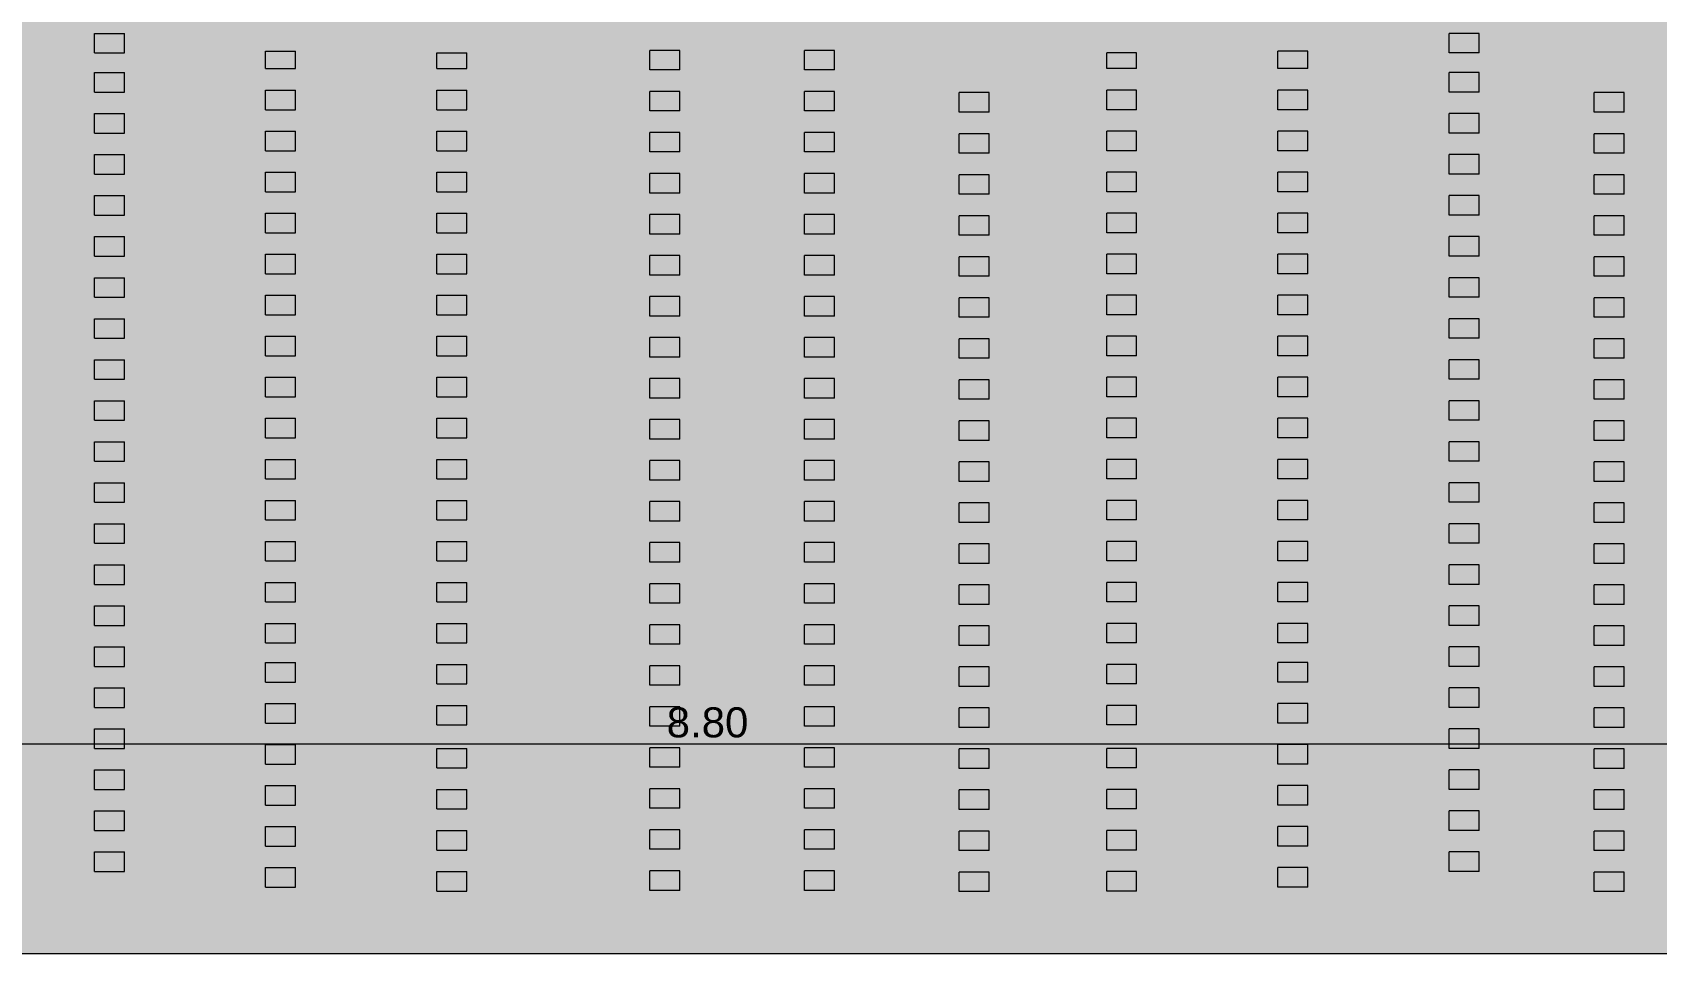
# Model space of a CAD drawing. Header units: millimetres. Extents: x 475616349 to 476941521, y 4620115302 to 4621446928.
# Drawn here: x 476663618 to 476669021, y 4620472841 to 4620475906 of the extents above; entities that cross this region are included whole.
import ezdxf

# ---------------------------------------------------------------- set-up
doc = ezdxf.new("R2010")
doc.units = ezdxf.units.MM
doc.header["$MEASUREMENT"] = 0
doc.layers.add('New_2D Drafting - General_Pen_No__30_Pen_No__9_Pen_No__9_Pen_No__254', color=7, linetype='Continuous', lineweight=0, true_color=0xcccccc)
for name, color, linetype, lineweight in [('New_2D Drafting - General_Pen_No__30_Pen_No__9_Pen_No__9_Pen_No__7', 7, 'Continuous', 0), ('New_Structural - Bearing_Pen_No__250', 7, 'Continuous', 0), ('New_zoma_Pen_No__4', 7, 'Continuous', 0), ('New_zoma_Pen_No__7', 7, 'Continuous', 0)]:
    doc.layers.add(name, color=color, linetype=linetype, lineweight=lineweight)
doc.layers.add('New_zoma', color=7, linetype='Continuous')
doc.styles.add('GENERATED_STYLE_1', font='arial.ttf')
doc.dimstyles.new('GENERATED_STYLE__18', dxfattribs={"dimtxt": 100, "dimasz": 64.421331, "dimexe": 0.18, "dimexo": 3, "dimgap": 0.09, "dimtad": 1, "dimtih": 1, "dimtoh": 1, "dimlfac": 0.001, "dimzin": 0, "dimdsep": 46, "dimtxsty": 'GENERATED_STYLE_1', "dimblk": 'ARROWHEAD_2', "dimblk1": 'ARROWHEAD_2', "dimblk2": 'ARROWHEAD_2', "dimcen": 0.09, "dimclrd": 7, "dimclre": 7, "dimclrt": 7, "dimadec": 0, "dimazin": 0, "dimtfac": 1, "dimtdec": 4, "dimtmove": 0, "dimatfit": 3, "dimfxl": 1, "dimtolj": 1, "dimtzin": 0, "dimarcsym": 0})

# ---------------------------------------------------------------- blocks, each defined once
blk = doc.blocks.new('*D1086', base_point=(476577134.1, 4620325125.7))
at = {"layer": 'New_zoma_Pen_No__4', "color": 7, "linetype": 'Continuous', "lineweight": 0, "transparency": 16777216}
for p, q in [((476661463.3, 4620473475.3), (476661463.3, 4620473602.4)), ((476670258.5, 4620473475.3), (476670258.5, 4620473602.4)), ((476661487.7, 4620473581.2), (476661438.8, 4620473496.5)), ((476670283, 4620473581.2), (476670234.1, 4620473496.5)), ((476661421.8, 4620473538.9), (476661463.3, 4620473538.9)), ((476661463.3, 4620473538.9), (476670258.5, 4620473538.9))]:
    blk.add_line(p, q, dxfattribs=at)
at = {"layer": 'New_zoma_Pen_No__7', "color": 7, "lineweight": 0, "transparency": 16777216, "insert": (476665727.9, 4620473558.9), "char_height": 100, "attachment_point": 7, "style": 'GENERATED_STYLE_1'}
blk.add_mtext('\\A1;{\\pql;\\fArial|b0|i0|c0|p34;8.80}', dxfattribs=at)
blk = doc.blocks.new('ARROWHEAD_2')
at = {"color": 0, "linetype": 'Continuous', "lineweight": 0}
for p, q in [((0, 0), (-1, 0)), ((-0.378, -0.655), (0.378, 0.655))]:
    blk.add_line(p, q, dxfattribs=at)

msp = doc.modelspace()

# ---------------------------------------------------------------- hatches: boundary and pattern name
at = {"layer": 'New_2D Drafting - General_Pen_No__30_Pen_No__9_Pen_No__9_Pen_No__254', "linetype": 'Continuous', "lineweight": 0, "true_color": 0xcccccc}
h = msp.add_hatch(dxfattribs=at)
h.set_pattern_fill('BRICK___RUNNING_BOND', color=254, style=0, pattern_type=2)
h.set_pattern_definition([(180, (476668558.68, 4620481050.07), (0, 66.64), []), (90, (476668558.68, 4620481050.07), (244.8, 0), [66.64, -66.64]), (90, (476668436.28, 4620481116.7), (244.8, 0), [66.64, -66.64])])
h.paths.add_polyline_path([(476661388.326, 4620485580.856), (476661388.319, 4620475470.855), (476661458.723, 4620475470.855), (476661458.723, 4620472841.511), (476661463.277, 4620472840.855), (476679158.384, 4620472840.855), (476679228.383, 4620472840.855), (476679228.383, 4620476040.844), (476679228.383, 4620486040.451), (476661388.326, 4620486040.447)])
h.paths.add_polyline_path([(476670258.087, 4620478540.855), (476671858.52, 4620478540.855), (476671858.52, 4620476940.855), (476670258.087, 4620476940.855)], flags=0)
h.paths.add_polyline_path([(476670258.52, 4620483340.854), (476671858.52, 4620483340.854), (476671858.52, 4620484940.854), (476670258.52, 4620484940.854)], flags=0)
h.paths.add_polyline_path([(476671858.953, 4620480140.855), (476670258.52, 4620480140.855), (476670258.52, 4620481740.855), (476671858.953, 4620481740.855)], flags=0)
h.paths.add_polyline_path([(476671858.52, 4620473740.854), (476671858.52, 4620475340.855), (476670258.52, 4620475340.855), (476670258.52, 4620473740.854)], flags=0)

# ---------------------------------------------------------------- linework, layer by layer
at = {"layer": 'New_2D Drafting - General_Pen_No__30_Pen_No__9_Pen_No__9_Pen_No__7', "color": 7, "linetype": 'Continuous', "lineweight": 0, "flags": 128}
msp.add_lwpolyline([(476661388.326, 4620485580.856), (476661388.319, 4620475470.855), (476661458.723, 4620475470.855), (476661458.723, 4620472841.511), (476661463.277, 4620472840.855), (476679158.384, 4620472840.855), (476679228.383, 4620472840.855), (476679228.383, 4620476040.844), (476679228.383, 4620486040.451), (476661388.326, 4620486040.447)], close=True, dxfattribs=at)
at = {"layer": 'New_Structural - Bearing_Pen_No__250', "color": 7, "linetype": 'Continuous', "lineweight": 0}
for p, q in [((476663824.141, 4620475902.965), (476663923.813, 4620475902.965)), ((476663824.141, 4620475837.965), (476663824.141, 4620475902.965)), ((476663923.813, 4620475837.965), (476663923.813, 4620475902.965)), ((476668331.007, 4620475837.965), (476668331.007, 4620475902.965)), ((476668430.679, 4620475902.965), (476668331.007, 4620475902.965)), ((476668430.679, 4620475837.965), (476668430.679, 4620475902.965)), ((476663824.141, 4620475837.965), (476663923.813, 4620475837.965)), ((476664393.813, 4620475844.482), (476664493.486, 4620475844.482)), ((476664393.813, 4620475785.752), (476664393.813, 4620475844.482)), ((476664493.486, 4620475785.752), (476664493.486, 4620475844.482)), ((476664963.486, 4620475837.965), (476665063.158, 4620475837.965)), ((476664963.486, 4620475785.752), (476664963.486, 4620475837.965)), ((476665063.158, 4620475785.752), (476665063.158, 4620475837.965)), ((476665671.543, 4620475781.51), (476665671.543, 4620475846.51)), ((476665771.216, 4620475846.51), (476665671.543, 4620475846.51)), ((476665771.216, 4620475781.51), (476665771.216, 4620475846.51)), ((476666186.277, 4620475781.51), (476666186.277, 4620475846.51)), ((476666285.949, 4620475846.51), (476666186.277, 4620475846.51)), ((476666285.949, 4620475781.51), (476666285.949, 4620475846.51)), ((476667291.335, 4620475837.965), (476667191.662, 4620475837.965)), ((476667191.662, 4620475785.752), (476667191.662, 4620475837.965)), ((476667291.335, 4620475785.752), (476667291.335, 4620475837.965)), ((476667861.007, 4620475844.482), (476667761.335, 4620475844.482)), ((476667761.335, 4620475785.752), (476667761.335, 4620475844.482)), ((476667861.007, 4620475785.752), (476667861.007, 4620475844.482)), ((476668430.679, 4620475837.965), (476668331.007, 4620475837.965)), ((476663824.141, 4620475707.717), (476663824.141, 4620475772.717)), ((476663824.141, 4620475772.717), (476663923.813, 4620475772.717)), ((476663923.813, 4620475707.717), (476663923.813, 4620475772.717)), ((476664393.813, 4620475785.752), (476664493.486, 4620475785.752)), ((476664963.486, 4620475785.752), (476665063.158, 4620475785.752)), ((476665771.216, 4620475781.51), (476665671.543, 4620475781.51)), ((476666285.949, 4620475781.51), (476666186.277, 4620475781.51)), ((476667291.335, 4620475785.752), (476667191.662, 4620475785.752)), ((476667861.007, 4620475785.752), (476667761.335, 4620475785.752)), ((476668331.007, 4620475707.717), (476668331.007, 4620475772.717)), ((476668430.679, 4620475772.717), (476668331.007, 4620475772.717)), ((476668430.679, 4620475707.717), (476668430.679, 4620475772.717)), ((476663824.141, 4620475707.717), (476663923.813, 4620475707.717)), ((476664393.813, 4620475714.235), (476664493.486, 4620475714.235)), ((476664393.813, 4620475649.235), (476664393.813, 4620475714.235)), ((476664493.486, 4620475649.235), (476664493.486, 4620475714.235)), ((476664963.486, 4620475714.235), (476665063.158, 4620475714.235)), ((476664963.486, 4620475649.235), (476664963.486, 4620475714.235)), ((476665063.158, 4620475649.235), (476665063.158, 4620475714.235)), ((476665671.543, 4620475644.993), (476665671.543, 4620475709.993)), ((476665771.216, 4620475709.993), (476665671.543, 4620475709.993)), ((476665771.216, 4620475644.993), (476665771.216, 4620475709.993)), ((476666186.277, 4620475644.993), (476666186.277, 4620475709.993)), ((476666285.949, 4620475709.993), (476666186.277, 4620475709.993)), ((476666285.949, 4620475644.993), (476666285.949, 4620475709.993)), ((476666700.949, 4620475640.915), (476666700.949, 4620475705.915)), ((476666800.621, 4620475705.915), (476666700.949, 4620475705.915)), ((476666800.621, 4620475640.915), (476666800.621, 4620475705.915)), ((476667191.662, 4620475649.235), (476667191.662, 4620475714.235)), ((476667291.335, 4620475714.235), (476667191.662, 4620475714.235)), ((476667291.335, 4620475649.235), (476667291.335, 4620475714.235)), ((476667761.335, 4620475649.235), (476667761.335, 4620475714.235)), ((476667861.007, 4620475714.235), (476667761.335, 4620475714.235)), ((476667861.007, 4620475649.235), (476667861.007, 4620475714.235)), ((476668430.679, 4620475707.717), (476668331.007, 4620475707.717)), ((476668813.508, 4620475640.915), (476668813.508, 4620475705.915)), ((476668913.181, 4620475705.915), (476668813.508, 4620475705.915)), ((476668913.181, 4620475640.915), (476668913.181, 4620475705.915)), ((476664393.813, 4620475649.235), (476664493.486, 4620475649.235)), ((476664963.486, 4620475649.235), (476665063.158, 4620475649.235)), ((476667291.335, 4620475649.235), (476667191.662, 4620475649.235)), ((476667861.007, 4620475649.235), (476667761.335, 4620475649.235)), ((476663824.141, 4620475636.2), (476663923.813, 4620475636.2)), ((476663824.141, 4620475571.2), (476663824.141, 4620475636.2)), ((476663923.813, 4620475571.2), (476663923.813, 4620475636.2)), ((476665771.216, 4620475644.993), (476665671.543, 4620475644.993)), ((476666285.949, 4620475644.993), (476666186.277, 4620475644.993)), ((476666800.621, 4620475640.915), (476666700.949, 4620475640.915)), ((476668331.007, 4620475571.2), (476668331.007, 4620475636.2)), ((476668430.679, 4620475636.2), (476668331.007, 4620475636.2)), ((476668430.679, 4620475571.2), (476668430.679, 4620475636.2)), ((476668913.181, 4620475640.915), (476668813.508, 4620475640.915)), ((476663824.141, 4620475571.2), (476663923.813, 4620475571.2)), ((476664393.813, 4620475577.717), (476664493.486, 4620475577.717)), ((476664393.813, 4620475512.717), (476664393.813, 4620475577.717)), ((476664493.486, 4620475512.717), (476664493.486, 4620475577.717)), ((476664963.486, 4620475577.717), (476665063.158, 4620475577.717)), ((476664963.486, 4620475512.717), (476664963.486, 4620475577.717)), ((476665063.158, 4620475512.717), (476665063.158, 4620475577.717)), ((476665671.543, 4620475508.476), (476665671.543, 4620475573.476)), ((476665771.216, 4620475573.476), (476665671.543, 4620475573.476)), ((476665771.216, 4620475508.476), (476665771.216, 4620475573.476)), ((476666186.277, 4620475508.476), (476666186.277, 4620475573.476)), ((476666285.949, 4620475573.476), (476666186.277, 4620475573.476)), ((476666285.949, 4620475508.476), (476666285.949, 4620475573.476)), ((476666700.949, 4620475504.398), (476666700.949, 4620475569.398)), ((476666800.621, 4620475569.398), (476666700.949, 4620475569.398)), ((476666800.621, 4620475504.398), (476666800.621, 4620475569.398)), ((476667191.662, 4620475512.717), (476667191.662, 4620475577.717)), ((476667291.335, 4620475577.717), (476667191.662, 4620475577.717)), ((476667291.335, 4620475512.717), (476667291.335, 4620475577.717)), ((476667761.335, 4620475512.717), (476667761.335, 4620475577.717)), ((476667861.007, 4620475577.717), (476667761.335, 4620475577.717)), ((476667861.007, 4620475512.717), (476667861.007, 4620475577.717)), ((476668430.679, 4620475571.2), (476668331.007, 4620475571.2)), ((476668813.508, 4620475504.398), (476668813.508, 4620475569.398)), ((476668913.181, 4620475569.398), (476668813.508, 4620475569.398)), ((476668913.181, 4620475504.398), (476668913.181, 4620475569.398)), ((476663824.141, 4620475499.683), (476663923.813, 4620475499.683)), ((476663824.141, 4620475434.683), (476663824.141, 4620475499.683)), ((476663923.813, 4620475434.683), (476663923.813, 4620475499.683)), ((476664393.813, 4620475512.717), (476664493.486, 4620475512.717)), ((476664963.486, 4620475512.717), (476665063.158, 4620475512.717)), ((476665771.216, 4620475508.476), (476665671.543, 4620475508.476)), ((476666285.949, 4620475508.476), (476666186.277, 4620475508.476)), ((476666800.621, 4620475504.398), (476666700.949, 4620475504.398)), ((476667291.335, 4620475512.717), (476667191.662, 4620475512.717)), ((476667861.007, 4620475512.717), (476667761.335, 4620475512.717)), ((476668331.007, 4620475434.683), (476668331.007, 4620475499.683)), ((476668430.679, 4620475499.683), (476668331.007, 4620475499.683)), ((476668430.679, 4620475434.683), (476668430.679, 4620475499.683)), ((476668913.181, 4620475504.398), (476668813.508, 4620475504.398)), ((476663824.141, 4620475434.683), (476663923.813, 4620475434.683)), ((476664393.813, 4620475441.2), (476664493.486, 4620475441.2)), ((476664393.813, 4620475376.2), (476664393.813, 4620475441.2)), ((476664493.486, 4620475376.2), (476664493.486, 4620475441.2)), ((476664963.486, 4620475441.2), (476665063.158, 4620475441.2)), ((476664963.486, 4620475376.2), (476664963.486, 4620475441.2)), ((476665063.158, 4620475376.2), (476665063.158, 4620475441.2)), ((476665671.543, 4620475371.958), (476665671.543, 4620475436.958)), ((476665771.216, 4620475436.958), (476665671.543, 4620475436.958)), ((476665771.216, 4620475371.958), (476665771.216, 4620475436.958)), ((476666186.277, 4620475371.958), (476666186.277, 4620475436.958)), ((476666285.949, 4620475436.958), (476666186.277, 4620475436.958)), ((476666285.949, 4620475371.958), (476666285.949, 4620475436.958)), ((476666700.949, 4620475367.881), (476666700.949, 4620475432.881)), ((476666800.621, 4620475432.881), (476666700.949, 4620475432.881)), ((476666800.621, 4620475367.881), (476666800.621, 4620475432.881)), ((476667191.662, 4620475376.2), (476667191.662, 4620475441.2)), ((476667291.335, 4620475441.2), (476667191.662, 4620475441.2)), ((476667291.335, 4620475376.2), (476667291.335, 4620475441.2)), ((476667761.335, 4620475376.2), (476667761.335, 4620475441.2)), ((476667861.007, 4620475441.2), (476667761.335, 4620475441.2)), ((476667861.007, 4620475376.2), (476667861.007, 4620475441.2)), ((476668430.679, 4620475434.683), (476668331.007, 4620475434.683)), ((476668813.508, 4620475367.881), (476668813.508, 4620475432.881)), ((476668913.181, 4620475432.881), (476668813.508, 4620475432.881)), ((476668913.181, 4620475367.881), (476668913.181, 4620475432.881)), ((476663824.141, 4620475363.166), (476663923.813, 4620475363.166)), ((476663824.141, 4620475298.166), (476663824.141, 4620475363.166)), ((476663923.813, 4620475298.166), (476663923.813, 4620475363.166)), ((476664393.813, 4620475376.2), (476664493.486, 4620475376.2)), ((476664963.486, 4620475376.2), (476665063.158, 4620475376.2)), ((476665771.216, 4620475371.958), (476665671.543, 4620475371.958)), ((476666285.949, 4620475371.958), (476666186.277, 4620475371.958)), ((476666800.621, 4620475367.881), (476666700.949, 4620475367.881)), ((476667291.335, 4620475376.2), (476667191.662, 4620475376.2)), ((476667861.007, 4620475376.2), (476667761.335, 4620475376.2)), ((476668331.007, 4620475298.166), (476668331.007, 4620475363.166)), ((476668430.679, 4620475363.166), (476668331.007, 4620475363.166)), ((476668430.679, 4620475298.166), (476668430.679, 4620475363.166)), ((476668913.181, 4620475367.881), (476668813.508, 4620475367.881)), ((476663824.141, 4620475298.166), (476663923.813, 4620475298.166)), ((476664393.813, 4620475304.683), (476664493.486, 4620475304.683)), ((476664393.813, 4620475239.683), (476664393.813, 4620475304.683)), ((476664493.486, 4620475239.683), (476664493.486, 4620475304.683)), ((476664963.486, 4620475304.683), (476665063.158, 4620475304.683)), ((476664963.486, 4620475239.683), (476664963.486, 4620475304.683)), ((476665063.158, 4620475239.683), (476665063.158, 4620475304.683)), ((476665671.543, 4620475235.441), (476665671.543, 4620475300.441)), ((476665771.216, 4620475300.441), (476665671.543, 4620475300.441)), ((476665771.216, 4620475235.441), (476665771.216, 4620475300.441)), ((476666186.277, 4620475235.441), (476666186.277, 4620475300.441)), ((476666285.949, 4620475300.441), (476666186.277, 4620475300.441)), ((476666285.949, 4620475235.441), (476666285.949, 4620475300.441)), ((476666700.949, 4620475231.364), (476666700.949, 4620475296.364)), ((476666800.621, 4620475296.364), (476666700.949, 4620475296.364)), ((476666800.621, 4620475231.364), (476666800.621, 4620475296.364)), ((476667191.662, 4620475239.683), (476667191.662, 4620475304.683)), ((476667291.335, 4620475304.683), (476667191.662, 4620475304.683)), ((476667291.335, 4620475239.683), (476667291.335, 4620475304.683)), ((476667761.335, 4620475239.683), (476667761.335, 4620475304.683)), ((476667861.007, 4620475304.683), (476667761.335, 4620475304.683)), ((476667861.007, 4620475239.683), (476667861.007, 4620475304.683)), ((476668430.679, 4620475298.166), (476668331.007, 4620475298.166)), ((476668813.508, 4620475231.364), (476668813.508, 4620475296.364)), ((476668913.181, 4620475296.364), (476668813.508, 4620475296.364)), ((476668913.181, 4620475231.364), (476668913.181, 4620475296.364)), ((476663824.141, 4620475226.648), (476663923.813, 4620475226.648)), ((476663824.141, 4620475161.648), (476663824.141, 4620475226.648)), ((476663923.813, 4620475161.648), (476663923.813, 4620475226.648)), ((476664393.813, 4620475239.683), (476664493.486, 4620475239.683)), ((476664963.486, 4620475239.683), (476665063.158, 4620475239.683)), ((476665771.216, 4620475235.441), (476665671.543, 4620475235.441)), ((476666285.949, 4620475235.441), (476666186.277, 4620475235.441)), ((476666800.621, 4620475231.364), (476666700.949, 4620475231.364)), ((476667291.335, 4620475239.683), (476667191.662, 4620475239.683)), ((476667861.007, 4620475239.683), (476667761.335, 4620475239.683)), ((476668331.007, 4620475161.648), (476668331.007, 4620475226.648)), ((476668430.679, 4620475226.648), (476668331.007, 4620475226.648)), ((476668430.679, 4620475161.648), (476668430.679, 4620475226.648)), ((476668913.181, 4620475231.364), (476668813.508, 4620475231.364)), ((476664393.813, 4620475168.166), (476664493.486, 4620475168.166)), ((476664393.813, 4620475103.166), (476664393.813, 4620475168.166)), ((476664493.486, 4620475103.166), (476664493.486, 4620475168.166)), ((476664963.486, 4620475168.166), (476665063.158, 4620475168.166)), ((476664963.486, 4620475103.166), (476664963.486, 4620475168.166)), ((476665063.158, 4620475103.166), (476665063.158, 4620475168.166)), ((476665671.543, 4620475098.924), (476665671.543, 4620475163.924)), ((476665771.216, 4620475163.924), (476665671.543, 4620475163.924)), ((476665771.216, 4620475098.924), (476665771.216, 4620475163.924)), ((476666186.277, 4620475098.924), (476666186.277, 4620475163.924)), ((476666285.949, 4620475163.924), (476666186.277, 4620475163.924)), ((476666285.949, 4620475098.924), (476666285.949, 4620475163.924)), ((476667191.662, 4620475103.166), (476667191.662, 4620475168.166)), ((476667291.335, 4620475168.166), (476667191.662, 4620475168.166)), ((476667291.335, 4620475103.166), (476667291.335, 4620475168.166)), ((476667761.335, 4620475103.166), (476667761.335, 4620475168.166)), ((476667861.007, 4620475168.166), (476667761.335, 4620475168.166)), ((476667861.007, 4620475103.166), (476667861.007, 4620475168.166)), ((476663824.141, 4620475161.648), (476663923.813, 4620475161.648)), ((476666700.949, 4620475094.846), (476666700.949, 4620475159.846)), ((476666800.621, 4620475159.846), (476666700.949, 4620475159.846)), ((476666800.621, 4620475094.846), (476666800.621, 4620475159.846)), ((476668430.679, 4620475161.648), (476668331.007, 4620475161.648)), ((476668813.508, 4620475094.846), (476668813.508, 4620475159.846)), ((476668913.181, 4620475159.846), (476668813.508, 4620475159.846)), ((476668913.181, 4620475094.846), (476668913.181, 4620475159.846)), ((476663824.141, 4620475090.131), (476663923.813, 4620475090.131)), ((476663824.141, 4620475025.131), (476663824.141, 4620475090.131)), ((476663923.813, 4620475025.131), (476663923.813, 4620475090.131)), ((476664393.813, 4620475103.166), (476664493.486, 4620475103.166)), ((476664963.486, 4620475103.166), (476665063.158, 4620475103.166)), ((476665771.216, 4620475098.924), (476665671.543, 4620475098.924)), ((476666285.949, 4620475098.924), (476666186.277, 4620475098.924)), ((476666800.621, 4620475094.846), (476666700.949, 4620475094.846)), ((476667291.335, 4620475103.166), (476667191.662, 4620475103.166)), ((476667861.007, 4620475103.166), (476667761.335, 4620475103.166)), ((476668331.007, 4620475025.131), (476668331.007, 4620475090.131)), ((476668430.679, 4620475090.131), (476668331.007, 4620475090.131)), ((476668430.679, 4620475025.131), (476668430.679, 4620475090.131)), ((476668913.181, 4620475094.846), (476668813.508, 4620475094.846)), ((476663824.141, 4620475025.131), (476663923.813, 4620475025.131)), ((476664393.813, 4620475031.648), (476664493.486, 4620475031.648)), ((476664393.813, 4620474966.648), (476664393.813, 4620475031.648)), ((476664493.486, 4620474966.648), (476664493.486, 4620475031.648)), ((476664963.486, 4620475031.648), (476665063.158, 4620475031.648)), ((476664963.486, 4620474966.648), (476664963.486, 4620475031.648)), ((476665063.158, 4620474966.648), (476665063.158, 4620475031.648)), ((476665671.543, 4620474962.407), (476665671.543, 4620475027.407)), ((476665771.216, 4620475027.407), (476665671.543, 4620475027.407)), ((476665771.216, 4620474962.407), (476665771.216, 4620475027.407)), ((476666186.277, 4620474962.407), (476666186.277, 4620475027.407)), ((476666285.949, 4620475027.407), (476666186.277, 4620475027.407)), ((476666285.949, 4620474962.407), (476666285.949, 4620475027.407)), ((476666700.949, 4620474958.329), (476666700.949, 4620475023.329)), ((476666800.621, 4620475023.329), (476666700.949, 4620475023.329)), ((476666800.621, 4620474958.329), (476666800.621, 4620475023.329)), ((476667191.662, 4620474966.648), (476667191.662, 4620475031.648)), ((476667291.335, 4620475031.648), (476667191.662, 4620475031.648)), ((476667291.335, 4620474966.648), (476667291.335, 4620475031.648)), ((476667761.335, 4620474966.648), (476667761.335, 4620475031.648)), ((476667861.007, 4620475031.648), (476667761.335, 4620475031.648)), ((476667861.007, 4620474966.648), (476667861.007, 4620475031.648)), ((476668430.679, 4620475025.131), (476668331.007, 4620475025.131)), ((476668813.508, 4620474958.329), (476668813.508, 4620475023.329)), ((476668913.181, 4620475023.329), (476668813.508, 4620475023.329)), ((476668913.181, 4620474958.329), (476668913.181, 4620475023.329)), ((476663824.141, 4620474953.614), (476663923.813, 4620474953.614)), ((476663824.141, 4620474888.614), (476663824.141, 4620474953.614)), ((476663923.813, 4620474888.614), (476663923.813, 4620474953.614)), ((476664393.813, 4620474966.648), (476664493.486, 4620474966.648)), ((476664963.486, 4620474966.648), (476665063.158, 4620474966.648)), ((476665771.216, 4620474962.407), (476665671.543, 4620474962.407)), ((476666285.949, 4620474962.407), (476666186.277, 4620474962.407)), ((476666800.621, 4620474958.329), (476666700.949, 4620474958.329)), ((476667291.335, 4620474966.648), (476667191.662, 4620474966.648)), ((476667861.007, 4620474966.648), (476667761.335, 4620474966.648)), ((476668331.007, 4620474888.614), (476668331.007, 4620474953.614)), ((476668430.679, 4620474953.614), (476668331.007, 4620474953.614)), ((476668430.679, 4620474888.614), (476668430.679, 4620474953.614)), ((476668913.181, 4620474958.329), (476668813.508, 4620474958.329)), ((476664393.813, 4620474895.131), (476664493.486, 4620474895.131)), ((476664393.813, 4620474830.131), (476664393.813, 4620474895.131)), ((476664493.486, 4620474830.131), (476664493.486, 4620474895.131)), ((476664963.486, 4620474895.131), (476665063.158, 4620474895.131)), ((476664963.486, 4620474830.131), (476664963.486, 4620474895.131)), ((476665063.158, 4620474830.131), (476665063.158, 4620474895.131)), ((476667191.662, 4620474830.131), (476667191.662, 4620474895.131)), ((476667291.335, 4620474895.131), (476667191.662, 4620474895.131)), ((476667291.335, 4620474830.131), (476667291.335, 4620474895.131)), ((476667761.335, 4620474830.131), (476667761.335, 4620474895.131)), ((476667861.007, 4620474895.131), (476667761.335, 4620474895.131)), ((476667861.007, 4620474830.131), (476667861.007, 4620474895.131)), ((476663824.141, 4620474888.614), (476663923.813, 4620474888.614)), ((476665671.543, 4620474825.889), (476665671.543, 4620474890.889)), ((476665771.216, 4620474890.889), (476665671.543, 4620474890.889)), ((476665771.216, 4620474825.889), (476665771.216, 4620474890.889)), ((476666186.277, 4620474825.889), (476666186.277, 4620474890.889)), ((476666285.949, 4620474890.889), (476666186.277, 4620474890.889)), ((476666285.949, 4620474825.889), (476666285.949, 4620474890.889)), ((476666700.949, 4620474821.812), (476666700.949, 4620474886.812)), ((476666800.621, 4620474886.812), (476666700.949, 4620474886.812)), ((476666800.621, 4620474821.812), (476666800.621, 4620474886.812)), ((476668430.679, 4620474888.614), (476668331.007, 4620474888.614)), ((476668813.508, 4620474821.812), (476668813.508, 4620474886.812)), ((476668913.181, 4620474886.812), (476668813.508, 4620474886.812)), ((476668913.181, 4620474821.812), (476668913.181, 4620474886.812)), ((476663824.141, 4620474817.096), (476663923.813, 4620474817.096)), ((476663824.141, 4620474752.096), (476663824.141, 4620474817.096)), ((476663923.813, 4620474752.096), (476663923.813, 4620474817.096)), ((476664393.813, 4620474830.131), (476664493.486, 4620474830.131)), ((476664963.486, 4620474830.131), (476665063.158, 4620474830.131)), ((476665771.216, 4620474825.889), (476665671.543, 4620474825.889)), ((476666285.949, 4620474825.889), (476666186.277, 4620474825.889)), ((476666800.621, 4620474821.812), (476666700.949, 4620474821.812)), ((476667291.335, 4620474830.131), (476667191.662, 4620474830.131)), ((476667861.007, 4620474830.131), (476667761.335, 4620474830.131)), ((476668331.007, 4620474752.096), (476668331.007, 4620474817.096)), ((476668430.679, 4620474817.096), (476668331.007, 4620474817.096)), ((476668430.679, 4620474752.096), (476668430.679, 4620474817.096)), ((476668913.181, 4620474821.812), (476668813.508, 4620474821.812)), ((476663824.141, 4620474752.096), (476663923.813, 4620474752.096)), ((476664393.813, 4620474758.614), (476664493.486, 4620474758.614)), ((476664393.813, 4620474693.614), (476664393.813, 4620474758.614)), ((476664493.486, 4620474693.614), (476664493.486, 4620474758.614)), ((476664963.486, 4620474758.614), (476665063.158, 4620474758.614)), ((476664963.486, 4620474693.614), (476664963.486, 4620474758.614)), ((476665063.158, 4620474693.614), (476665063.158, 4620474758.614)), ((476665671.543, 4620474689.372), (476665671.543, 4620474754.372)), ((476665771.216, 4620474754.372), (476665671.543, 4620474754.372)), ((476665771.216, 4620474689.372), (476665771.216, 4620474754.372)), ((476666186.277, 4620474689.372), (476666186.277, 4620474754.372)), ((476666285.949, 4620474754.372), (476666186.277, 4620474754.372)), ((476666285.949, 4620474689.372), (476666285.949, 4620474754.372)), ((476666700.949, 4620474685.295), (476666700.949, 4620474750.294)), ((476666800.621, 4620474750.294), (476666700.949, 4620474750.294)), ((476666800.621, 4620474685.295), (476666800.621, 4620474750.294)), ((476667191.662, 4620474693.614), (476667191.662, 4620474758.614)), ((476667291.335, 4620474758.614), (476667191.662, 4620474758.614)), ((476667291.335, 4620474693.614), (476667291.335, 4620474758.614)), ((476667761.335, 4620474693.614), (476667761.335, 4620474758.614)), ((476667861.007, 4620474758.614), (476667761.335, 4620474758.614)), ((476667861.007, 4620474693.614), (476667861.007, 4620474758.614)), ((476668430.679, 4620474752.096), (476668331.007, 4620474752.096)), ((476668813.508, 4620474685.295), (476668813.508, 4620474750.294)), ((476668913.181, 4620474750.294), (476668813.508, 4620474750.294)), ((476668913.181, 4620474685.295), (476668913.181, 4620474750.294)), ((476663824.141, 4620474680.579), (476663923.813, 4620474680.579)), ((476663824.141, 4620474615.579), (476663824.141, 4620474680.579)), ((476663923.813, 4620474615.579), (476663923.813, 4620474680.579)), ((476664393.813, 4620474693.614), (476664493.486, 4620474693.614)), ((476664963.486, 4620474693.614), (476665063.158, 4620474693.614)), ((476665771.216, 4620474689.372), (476665671.543, 4620474689.372)), ((476666285.949, 4620474689.372), (476666186.277, 4620474689.372)), ((476666800.621, 4620474685.295), (476666700.949, 4620474685.295)), ((476667291.335, 4620474693.614), (476667191.662, 4620474693.614)), ((476667861.007, 4620474693.614), (476667761.335, 4620474693.614)), ((476668331.007, 4620474615.579), (476668331.007, 4620474680.579)), ((476668430.679, 4620474680.579), (476668331.007, 4620474680.579)), ((476668430.679, 4620474615.579), (476668430.679, 4620474680.579)), ((476668913.181, 4620474685.295), (476668813.508, 4620474685.295)), ((476664393.813, 4620474622.096), (476664493.486, 4620474622.096)), ((476664393.813, 4620474557.096), (476664393.813, 4620474622.096)), ((476664493.486, 4620474557.096), (476664493.486, 4620474622.096)), ((476664963.486, 4620474622.096), (476665063.158, 4620474622.096)), ((476664963.486, 4620474557.096), (476664963.486, 4620474622.096)), ((476665063.158, 4620474557.096), (476665063.158, 4620474622.096)), ((476667191.662, 4620474557.096), (476667191.662, 4620474622.096)), ((476667291.335, 4620474622.096), (476667191.662, 4620474622.096)), ((476667291.335, 4620474557.096), (476667291.335, 4620474622.096)), ((476667761.335, 4620474557.096), (476667761.335, 4620474622.096)), ((476667861.007, 4620474622.096), (476667761.335, 4620474622.096)), ((476667861.007, 4620474557.096), (476667861.007, 4620474622.096)), ((476663824.141, 4620474615.579), (476663923.813, 4620474615.579)), ((476665671.543, 4620474552.855), (476665671.543, 4620474617.855)), ((476665771.216, 4620474617.855), (476665671.543, 4620474617.855)), ((476665771.216, 4620474552.855), (476665771.216, 4620474617.855)), ((476666186.277, 4620474552.855), (476666186.277, 4620474617.855)), ((476666285.949, 4620474617.855), (476666186.277, 4620474617.855)), ((476666285.949, 4620474552.855), (476666285.949, 4620474617.855)), ((476666700.949, 4620474548.777), (476666700.949, 4620474613.777)), ((476666800.621, 4620474613.777), (476666700.949, 4620474613.777)), ((476666800.621, 4620474548.777), (476666800.621, 4620474613.777)), ((476668430.679, 4620474615.579), (476668331.007, 4620474615.579)), ((476668813.508, 4620474548.777), (476668813.508, 4620474613.777)), ((476668913.181, 4620474613.777), (476668813.508, 4620474613.777)), ((476668913.181, 4620474548.777), (476668913.181, 4620474613.777)), ((476663824.141, 4620474544.062), (476663923.813, 4620474544.062)), ((476663824.141, 4620474479.062), (476663824.141, 4620474544.062)), ((476663923.813, 4620474479.062), (476663923.813, 4620474544.062)), ((476664393.813, 4620474557.096), (476664493.486, 4620474557.096)), ((476664963.486, 4620474557.096), (476665063.158, 4620474557.096)), ((476665771.216, 4620474552.855), (476665671.543, 4620474552.855)), ((476666285.949, 4620474552.855), (476666186.277, 4620474552.855)), ((476666800.621, 4620474548.777), (476666700.949, 4620474548.777)), ((476667291.335, 4620474557.096), (476667191.662, 4620474557.096)), ((476667861.007, 4620474557.096), (476667761.335, 4620474557.096)), ((476668331.007, 4620474479.062), (476668331.007, 4620474544.062)), ((476668430.679, 4620474544.062), (476668331.007, 4620474544.062)), ((476668430.679, 4620474479.062), (476668430.679, 4620474544.062)), ((476668913.181, 4620474548.777), (476668813.508, 4620474548.777)), ((476663824.141, 4620474479.062), (476663923.813, 4620474479.062)), ((476664393.813, 4620474485.579), (476664493.486, 4620474485.579)), ((476664393.813, 4620474420.579), (476664393.813, 4620474485.579)), ((476664493.486, 4620474420.579), (476664493.486, 4620474485.579)), ((476664963.486, 4620474485.579), (476665063.158, 4620474485.579)), ((476664963.486, 4620474420.579), (476664963.486, 4620474485.579)), ((476665063.158, 4620474420.579), (476665063.158, 4620474485.579)), ((476665671.543, 4620474416.337), (476665671.543, 4620474481.337)), ((476665771.216, 4620474481.337), (476665671.543, 4620474481.337)), ((476665771.216, 4620474416.337), (476665771.216, 4620474481.337)), ((476666186.277, 4620474416.337), (476666186.277, 4620474481.337)), ((476666285.949, 4620474481.337), (476666186.277, 4620474481.337)), ((476666285.949, 4620474416.337), (476666285.949, 4620474481.337)), ((476666700.949, 4620474412.26), (476666700.949, 4620474477.26)), ((476666800.621, 4620474477.26), (476666700.949, 4620474477.26)), ((476666800.621, 4620474412.26), (476666800.621, 4620474477.26)), ((476667191.662, 4620474420.579), (476667191.662, 4620474485.579)), ((476667291.335, 4620474485.579), (476667191.662, 4620474485.579)), ((476667291.335, 4620474420.579), (476667291.335, 4620474485.579)), ((476667761.335, 4620474420.579), (476667761.335, 4620474485.579)), ((476667861.007, 4620474485.579), (476667761.335, 4620474485.579)), ((476667861.007, 4620474420.579), (476667861.007, 4620474485.579)), ((476668430.679, 4620474479.062), (476668331.007, 4620474479.062)), ((476668813.508, 4620474412.26), (476668813.508, 4620474477.26)), ((476668913.181, 4620474477.26), (476668813.508, 4620474477.26)), ((476668913.181, 4620474412.26), (476668913.181, 4620474477.26)), ((476663824.141, 4620474407.545), (476663923.813, 4620474407.545)), ((476663824.141, 4620474342.545), (476663824.141, 4620474407.545)), ((476663923.813, 4620474342.545), (476663923.813, 4620474407.545)), ((476664393.813, 4620474420.579), (476664493.486, 4620474420.579)), ((476664963.486, 4620474420.579), (476665063.158, 4620474420.579)), ((476665771.216, 4620474416.337), (476665671.543, 4620474416.337)), ((476666285.949, 4620474416.337), (476666186.277, 4620474416.337)), ((476666800.621, 4620474412.26), (476666700.949, 4620474412.26)), ((476667291.335, 4620474420.579), (476667191.662, 4620474420.579)), ((476667861.007, 4620474420.579), (476667761.335, 4620474420.579)), ((476668331.007, 4620474342.545), (476668331.007, 4620474407.545)), ((476668430.679, 4620474407.545), (476668331.007, 4620474407.545)), ((476668430.679, 4620474342.545), (476668430.679, 4620474407.545)), ((476668913.181, 4620474412.26), (476668813.508, 4620474412.26)), ((476663824.141, 4620474342.545), (476663923.813, 4620474342.545)), ((476664393.813, 4620474349.062), (476664493.486, 4620474349.062)), ((476664393.813, 4620474284.062), (476664393.813, 4620474349.062)), ((476664493.486, 4620474284.062), (476664493.486, 4620474349.062)), ((476664963.486, 4620474349.062), (476665063.158, 4620474349.062)), ((476664963.486, 4620474284.062), (476664963.486, 4620474349.062)), ((476665063.158, 4620474284.062), (476665063.158, 4620474349.062)), ((476665671.543, 4620474279.82), (476665671.543, 4620474344.82)), ((476665771.216, 4620474344.82), (476665671.543, 4620474344.82)), ((476665771.216, 4620474279.82), (476665771.216, 4620474344.82)), ((476666186.277, 4620474279.82), (476666186.277, 4620474344.82)), ((476666285.949, 4620474344.82), (476666186.277, 4620474344.82)), ((476666285.949, 4620474279.82), (476666285.949, 4620474344.82)), ((476666700.949, 4620474275.743), (476666700.949, 4620474340.743)), ((476666800.621, 4620474340.743), (476666700.949, 4620474340.743)), ((476666800.621, 4620474275.743), (476666800.621, 4620474340.743)), ((476667191.662, 4620474284.062), (476667191.662, 4620474349.062)), ((476667291.335, 4620474349.062), (476667191.662, 4620474349.062)), ((476667291.335, 4620474284.062), (476667291.335, 4620474349.062)), ((476667761.335, 4620474284.062), (476667761.335, 4620474349.062)), ((476667861.007, 4620474349.062), (476667761.335, 4620474349.062)), ((476667861.007, 4620474284.062), (476667861.007, 4620474349.062)), ((476668430.679, 4620474342.545), (476668331.007, 4620474342.545)), ((476668813.508, 4620474275.743), (476668813.508, 4620474340.743)), ((476668913.181, 4620474340.743), (476668813.508, 4620474340.743)), ((476668913.181, 4620474275.743), (476668913.181, 4620474340.743)), ((476663824.141, 4620474271.027), (476663923.813, 4620474271.027)), ((476663824.141, 4620474206.027), (476663824.141, 4620474271.027)), ((476663923.813, 4620474206.027), (476663923.813, 4620474271.027)), ((476664393.813, 4620474284.062), (476664493.486, 4620474284.062)), ((476664963.486, 4620474284.062), (476665063.158, 4620474284.062)), ((476665771.216, 4620474279.82), (476665671.543, 4620474279.82)), ((476666285.949, 4620474279.82), (476666186.277, 4620474279.82)), ((476666800.621, 4620474275.743), (476666700.949, 4620474275.743)), ((476667291.335, 4620474284.062), (476667191.662, 4620474284.062)), ((476667861.007, 4620474284.062), (476667761.335, 4620474284.062)), ((476668331.007, 4620474206.027), (476668331.007, 4620474271.027)), ((476668430.679, 4620474271.027), (476668331.007, 4620474271.027)), ((476668430.679, 4620474206.027), (476668430.679, 4620474271.027)), ((476668913.181, 4620474275.743), (476668813.508, 4620474275.743)), ((476663824.141, 4620474206.027), (476663923.813, 4620474206.027)), ((476664393.813, 4620474212.545), (476664493.486, 4620474212.545)), ((476664393.813, 4620474147.545), (476664393.813, 4620474212.545)), ((476664493.486, 4620474147.545), (476664493.486, 4620474212.545)), ((476664963.486, 4620474212.545), (476665063.158, 4620474212.545)), ((476664963.486, 4620474147.545), (476664963.486, 4620474212.545)), ((476665063.158, 4620474147.545), (476665063.158, 4620474212.545)), ((476665671.543, 4620474143.303), (476665671.543, 4620474208.303)), ((476665771.216, 4620474208.303), (476665671.543, 4620474208.303)), ((476665771.216, 4620474143.303), (476665771.216, 4620474208.303)), ((476666186.277, 4620474143.303), (476666186.277, 4620474208.303)), ((476666285.949, 4620474208.303), (476666186.277, 4620474208.303)), ((476666285.949, 4620474143.303), (476666285.949, 4620474208.303)), ((476666700.949, 4620474139.225), (476666700.949, 4620474204.225)), ((476666800.621, 4620474204.225), (476666700.949, 4620474204.225)), ((476666800.621, 4620474139.225), (476666800.621, 4620474204.225)), ((476667191.662, 4620474147.545), (476667191.662, 4620474212.545)), ((476667291.335, 4620474212.545), (476667191.662, 4620474212.545)), ((476667291.335, 4620474147.545), (476667291.335, 4620474212.545)), ((476667761.335, 4620474147.545), (476667761.335, 4620474212.545)), ((476667861.007, 4620474212.545), (476667761.335, 4620474212.545)), ((476667861.007, 4620474147.545), (476667861.007, 4620474212.545)), ((476668430.679, 4620474206.027), (476668331.007, 4620474206.027)), ((476668813.508, 4620474139.225), (476668813.508, 4620474204.225)), ((476668913.181, 4620474204.225), (476668813.508, 4620474204.225)), ((476668913.181, 4620474139.225), (476668913.181, 4620474204.225)), ((476664393.813, 4620474147.545), (476664493.486, 4620474147.545)), ((476664963.486, 4620474147.545), (476665063.158, 4620474147.545)), ((476665771.216, 4620474143.303), (476665671.543, 4620474143.303)), ((476666285.949, 4620474143.303), (476666186.277, 4620474143.303)), ((476666800.621, 4620474139.225), (476666700.949, 4620474139.225)), ((476667291.335, 4620474147.545), (476667191.662, 4620474147.545)), ((476667861.007, 4620474147.545), (476667761.335, 4620474147.545)), ((476668913.181, 4620474139.225), (476668813.508, 4620474139.225)), ((476663824.141, 4620474134.51), (476663923.813, 4620474134.51)), ((476663824.141, 4620474069.51), (476663824.141, 4620474134.51)), ((476663923.813, 4620474069.51), (476663923.813, 4620474134.51)), ((476668331.007, 4620474069.51), (476668331.007, 4620474134.51)), ((476668430.679, 4620474134.51), (476668331.007, 4620474134.51)), ((476668430.679, 4620474069.51), (476668430.679, 4620474134.51)), ((476663824.141, 4620474069.51), (476663923.813, 4620474069.51)), ((476664393.813, 4620474076.027), (476664493.486, 4620474076.027)), ((476664393.813, 4620474011.027), (476664393.813, 4620474076.027)), ((476664493.486, 4620474011.027), (476664493.486, 4620474076.027)), ((476664963.486, 4620474076.027), (476665063.158, 4620474076.027)), ((476664963.486, 4620474011.027), (476664963.486, 4620474076.027)), ((476665063.158, 4620474011.027), (476665063.158, 4620474076.027)), ((476665671.543, 4620474006.786), (476665671.543, 4620474071.786)), ((476665771.216, 4620474071.786), (476665671.543, 4620474071.786)), ((476665771.216, 4620474006.786), (476665771.216, 4620474071.786)), ((476666186.277, 4620474006.786), (476666186.277, 4620474071.786)), ((476666285.949, 4620474071.786), (476666186.277, 4620474071.786)), ((476666285.949, 4620474006.786), (476666285.949, 4620474071.786)), ((476666700.949, 4620474002.708), (476666700.949, 4620474067.708)), ((476666800.621, 4620474067.708), (476666700.949, 4620474067.708)), ((476666800.621, 4620474002.708), (476666800.621, 4620474067.708)), ((476667191.662, 4620474011.027), (476667191.662, 4620474076.027)), ((476667291.335, 4620474076.027), (476667191.662, 4620474076.027)), ((476667291.335, 4620474011.027), (476667291.335, 4620474076.027)), ((476667761.335, 4620474011.027), (476667761.335, 4620474076.027)), ((476667861.007, 4620474076.027), (476667761.335, 4620474076.027)), ((476667861.007, 4620474011.027), (476667861.007, 4620474076.027)), ((476668430.679, 4620474069.51), (476668331.007, 4620474069.51)), ((476668813.508, 4620474002.708), (476668813.508, 4620474067.708)), ((476668913.181, 4620474067.708), (476668813.508, 4620474067.708)), ((476668913.181, 4620474002.708), (476668913.181, 4620474067.708)), ((476663824.141, 4620473997.993), (476663923.813, 4620473997.993)), ((476663824.141, 4620473932.993), (476663824.141, 4620473997.993)), ((476663923.813, 4620473932.993), (476663923.813, 4620473997.993)), ((476664393.813, 4620474011.027), (476664493.486, 4620474011.027)), ((476664963.486, 4620474011.027), (476665063.158, 4620474011.027)), ((476665771.216, 4620474006.786), (476665671.543, 4620474006.786)), ((476666285.949, 4620474006.786), (476666186.277, 4620474006.786)), ((476666800.621, 4620474002.708), (476666700.949, 4620474002.708)), ((476667291.335, 4620474011.027), (476667191.662, 4620474011.027)), ((476667861.007, 4620474011.027), (476667761.335, 4620474011.027)), ((476668331.007, 4620473932.993), (476668331.007, 4620473997.993)), ((476668430.679, 4620473997.993), (476668331.007, 4620473997.993)), ((476668430.679, 4620473932.993), (476668430.679, 4620473997.993)), ((476668913.181, 4620474002.708), (476668813.508, 4620474002.708)), ((476663824.141, 4620473932.993), (476663923.813, 4620473932.993)), ((476664393.813, 4620473939.51), (476664493.486, 4620473939.51)), ((476664393.813, 4620473874.51), (476664393.813, 4620473939.51)), ((476664493.486, 4620473874.51), (476664493.486, 4620473939.51)), ((476664963.486, 4620473939.51), (476665063.158, 4620473939.51)), ((476664963.486, 4620473874.51), (476664963.486, 4620473939.51)), ((476665063.158, 4620473874.51), (476665063.158, 4620473939.51)), ((476665671.543, 4620473870.268), (476665671.543, 4620473935.268)), ((476665771.216, 4620473935.268), (476665671.543, 4620473935.268)), ((476665771.216, 4620473870.268), (476665771.216, 4620473935.268)), ((476666186.277, 4620473870.268), (476666186.277, 4620473935.268)), ((476666285.949, 4620473935.268), (476666186.277, 4620473935.268)), ((476666285.949, 4620473870.268), (476666285.949, 4620473935.268)), ((476666700.949, 4620473866.191), (476666700.949, 4620473931.191)), ((476666800.621, 4620473931.191), (476666700.949, 4620473931.191)), ((476666800.621, 4620473866.191), (476666800.621, 4620473931.191)), ((476667191.662, 4620473874.51), (476667191.662, 4620473939.51)), ((476667291.335, 4620473939.51), (476667191.662, 4620473939.51)), ((476667291.335, 4620473874.51), (476667291.335, 4620473939.51)), ((476667761.335, 4620473874.51), (476667761.335, 4620473939.51)), ((476667861.007, 4620473939.51), (476667761.335, 4620473939.51)), ((476667861.007, 4620473874.51), (476667861.007, 4620473939.51)), ((476668430.679, 4620473932.993), (476668331.007, 4620473932.993)), ((476668813.508, 4620473866.191), (476668813.508, 4620473931.191)), ((476668913.181, 4620473931.191), (476668813.508, 4620473931.191)), ((476668913.181, 4620473866.191), (476668913.181, 4620473931.191)), ((476664393.813, 4620473874.51), (476664493.486, 4620473874.51)), ((476664963.486, 4620473874.51), (476665063.158, 4620473874.51)), ((476665771.216, 4620473870.268), (476665671.543, 4620473870.268)), ((476666285.949, 4620473870.268), (476666186.277, 4620473870.268)), ((476666800.621, 4620473866.191), (476666700.949, 4620473866.191)), ((476667291.335, 4620473874.51), (476667191.662, 4620473874.51)), ((476667861.007, 4620473874.51), (476667761.335, 4620473874.51)), ((476668913.181, 4620473866.191), (476668813.508, 4620473866.191)), ((476663824.141, 4620473861.476), (476663923.813, 4620473861.476)), ((476663824.141, 4620473796.476), (476663824.141, 4620473861.476)), ((476663923.813, 4620473796.476), (476663923.813, 4620473861.476)), ((476668331.007, 4620473796.476), (476668331.007, 4620473861.476)), ((476668430.679, 4620473861.476), (476668331.007, 4620473861.476)), ((476668430.679, 4620473796.476), (476668430.679, 4620473861.476)), ((476663824.141, 4620473796.476), (476663923.813, 4620473796.476)), ((476664393.813, 4620473809.51), (476664493.486, 4620473809.51)), ((476664393.813, 4620473744.51), (476664393.813, 4620473809.51)), ((476664493.486, 4620473744.51), (476664493.486, 4620473809.51)), ((476664963.486, 4620473802.993), (476665063.158, 4620473802.993)), ((476664963.486, 4620473737.993), (476664963.486, 4620473802.993)), ((476665063.158, 4620473737.993), (476665063.158, 4620473802.993)), ((476665671.543, 4620473733.751), (476665671.543, 4620473798.751)), ((476665771.216, 4620473798.751), (476665671.543, 4620473798.751)), ((476665771.216, 4620473733.751), (476665771.216, 4620473798.751)), ((476666186.277, 4620473733.751), (476666186.277, 4620473798.751)), ((476666285.949, 4620473798.751), (476666186.277, 4620473798.751)), ((476666285.949, 4620473733.751), (476666285.949, 4620473798.751)), ((476666700.949, 4620473729.674), (476666700.949, 4620473794.674)), ((476666800.621, 4620473794.674), (476666700.949, 4620473794.674)), ((476666800.621, 4620473729.674), (476666800.621, 4620473794.674)), ((476667191.662, 4620473737.993), (476667191.662, 4620473802.993)), ((476667291.335, 4620473802.993), (476667191.662, 4620473802.993)), ((476667291.335, 4620473737.993), (476667291.335, 4620473802.993)), ((476667761.335, 4620473744.51), (476667761.335, 4620473809.51)), ((476667861.007, 4620473809.51), (476667761.335, 4620473809.51)), ((476667861.007, 4620473744.51), (476667861.007, 4620473809.51)), ((476668430.679, 4620473796.476), (476668331.007, 4620473796.476)), ((476668813.508, 4620473729.674), (476668813.508, 4620473794.674)), ((476668913.181, 4620473794.674), (476668813.508, 4620473794.674)), ((476668913.181, 4620473729.674), (476668913.181, 4620473794.674)), ((476663824.141, 4620473724.958), (476663923.813, 4620473724.958)), ((476663824.141, 4620473659.958), (476663824.141, 4620473724.958)), ((476663923.813, 4620473659.958), (476663923.813, 4620473724.958)), ((476664393.813, 4620473744.51), (476664493.486, 4620473744.51)), ((476664963.486, 4620473737.993), (476665063.158, 4620473737.993)), ((476665771.216, 4620473733.751), (476665671.543, 4620473733.751)), ((476666285.949, 4620473733.751), (476666186.277, 4620473733.751)), ((476666800.621, 4620473729.674), (476666700.949, 4620473729.674)), ((476667291.335, 4620473737.993), (476667191.662, 4620473737.993)), ((476667861.007, 4620473744.51), (476667761.335, 4620473744.51)), ((476668331.007, 4620473659.958), (476668331.007, 4620473724.958)), ((476668430.679, 4620473724.958), (476668331.007, 4620473724.958)), ((476668430.679, 4620473659.958), (476668430.679, 4620473724.958)), ((476668913.181, 4620473729.674), (476668813.508, 4620473729.674)), ((476663824.141, 4620473659.958), (476663923.813, 4620473659.958)), ((476664393.813, 4620473672.993), (476664493.486, 4620473672.993)), ((476664393.813, 4620473607.993), (476664393.813, 4620473672.993)), ((476664493.486, 4620473607.993), (476664493.486, 4620473672.993)), ((476664963.486, 4620473666.476), (476665063.158, 4620473666.476)), ((476664963.486, 4620473601.476), (476664963.486, 4620473666.476)), ((476665063.158, 4620473601.476), (476665063.158, 4620473666.476)), ((476665671.543, 4620473597.234), (476665671.543, 4620473662.234)), ((476665771.216, 4620473662.234), (476665671.543, 4620473662.234)), ((476665771.216, 4620473597.234), (476665771.216, 4620473662.234)), ((476666186.277, 4620473597.234), (476666186.277, 4620473662.234)), ((476666285.949, 4620473662.234), (476666186.277, 4620473662.234)), ((476666285.949, 4620473597.234), (476666285.949, 4620473662.234)), ((476666700.949, 4620473593.156), (476666700.949, 4620473658.156)), ((476666800.621, 4620473658.156), (476666700.949, 4620473658.156)), ((476666800.621, 4620473593.156), (476666800.621, 4620473658.156)), ((476667191.662, 4620473601.476), (476667191.662, 4620473666.476)), ((476667291.335, 4620473666.476), (476667191.662, 4620473666.476)), ((476667291.335, 4620473601.476), (476667291.335, 4620473666.476)), ((476667761.335, 4620473607.993), (476667761.335, 4620473672.993)), ((476667861.007, 4620473672.993), (476667761.335, 4620473672.993)), ((476667861.007, 4620473607.993), (476667861.007, 4620473672.993)), ((476668430.679, 4620473659.958), (476668331.007, 4620473659.958)), ((476668813.508, 4620473593.156), (476668813.508, 4620473658.156)), ((476668913.181, 4620473658.156), (476668813.508, 4620473658.156)), ((476668913.181, 4620473593.156), (476668913.181, 4620473658.156)), ((476664393.813, 4620473607.993), (476664493.486, 4620473607.993)), ((476664963.486, 4620473601.476), (476665063.158, 4620473601.476)), ((476665771.216, 4620473597.234), (476665671.543, 4620473597.234)), ((476666285.949, 4620473597.234), (476666186.277, 4620473597.234)), ((476667291.335, 4620473601.476), (476667191.662, 4620473601.476)), ((476667861.007, 4620473607.993), (476667761.335, 4620473607.993)), ((476663824.141, 4620473588.441), (476663923.813, 4620473588.441)), ((476663824.141, 4620473523.441), (476663824.141, 4620473588.441)), ((476663923.813, 4620473523.441), (476663923.813, 4620473588.441)), ((476666800.621, 4620473593.156), (476666700.949, 4620473593.156)), ((476668331.007, 4620473523.441), (476668331.007, 4620473588.441)), ((476668430.679, 4620473588.441), (476668331.007, 4620473588.441)), ((476668430.679, 4620473523.441), (476668430.679, 4620473588.441)), ((476668913.181, 4620473593.156), (476668813.508, 4620473593.156)), ((476663824.141, 4620473523.441), (476663923.813, 4620473523.441)), ((476664393.813, 4620473536.476), (476664493.486, 4620473536.476)), ((476664393.813, 4620473471.476), (476664393.813, 4620473536.476)), ((476664493.486, 4620473471.476), (476664493.486, 4620473536.476)), ((476664963.486, 4620473523.441), (476665063.158, 4620473523.441)), ((476664963.486, 4620473458.441), (476664963.486, 4620473523.441)), ((476665063.158, 4620473458.441), (476665063.158, 4620473523.441)), ((476665671.543, 4620473460.717), (476665671.543, 4620473525.717)), ((476665771.216, 4620473525.717), (476665671.543, 4620473525.717)), ((476665771.216, 4620473460.717), (476665771.216, 4620473525.717)), ((476666186.277, 4620473460.717), (476666186.277, 4620473525.717)), ((476666285.949, 4620473525.717), (476666186.277, 4620473525.717)), ((476666285.949, 4620473460.717), (476666285.949, 4620473525.717)), ((476666700.949, 4620473456.639), (476666700.949, 4620473521.639)), ((476666800.621, 4620473521.639), (476666700.949, 4620473521.639)), ((476666800.621, 4620473456.639), (476666800.621, 4620473521.639)), ((476667191.662, 4620473458.441), (476667191.662, 4620473523.441)), ((476667291.335, 4620473523.441), (476667191.662, 4620473523.441)), ((476667291.335, 4620473458.441), (476667291.335, 4620473523.441)), ((476667761.335, 4620473471.476), (476667761.335, 4620473536.476)), ((476667861.007, 4620473536.476), (476667761.335, 4620473536.476)), ((476667861.007, 4620473471.476), (476667861.007, 4620473536.476)), ((476668430.679, 4620473523.441), (476668331.007, 4620473523.441)), ((476668813.508, 4620473456.639), (476668813.508, 4620473521.639)), ((476668913.181, 4620473521.639), (476668813.508, 4620473521.639)), ((476668913.181, 4620473456.639), (476668913.181, 4620473521.639)), ((476663824.141, 4620473451.924), (476663923.813, 4620473451.924)), ((476663824.141, 4620473386.924), (476663824.141, 4620473451.924)), ((476663923.813, 4620473386.924), (476663923.813, 4620473451.924)), ((476664393.813, 4620473471.476), (476664493.486, 4620473471.476)), ((476664963.486, 4620473458.441), (476665063.158, 4620473458.441)), ((476665771.216, 4620473460.717), (476665671.543, 4620473460.717)), ((476666285.949, 4620473460.717), (476666186.277, 4620473460.717)), ((476666800.621, 4620473456.639), (476666700.949, 4620473456.639)), ((476667291.335, 4620473458.441), (476667191.662, 4620473458.441)), ((476667861.007, 4620473471.476), (476667761.335, 4620473471.476)), ((476668331.007, 4620473386.924), (476668331.007, 4620473451.924)), ((476668430.679, 4620473451.924), (476668331.007, 4620473451.924)), ((476668430.679, 4620473386.924), (476668430.679, 4620473451.924)), ((476668913.181, 4620473456.639), (476668813.508, 4620473456.639)), ((476663824.141, 4620473386.924), (476663923.813, 4620473386.924)), ((476664393.813, 4620473399.958), (476664493.486, 4620473399.958)), ((476664393.813, 4620473334.958), (476664393.813, 4620473399.958)), ((476664493.486, 4620473334.958), (476664493.486, 4620473399.958)), ((476664963.486, 4620473386.924), (476665063.158, 4620473386.924)), ((476664963.486, 4620473321.924), (476664963.486, 4620473386.924)), ((476665063.158, 4620473321.924), (476665063.158, 4620473386.924)), ((476665671.543, 4620473324.199), (476665671.543, 4620473389.199)), ((476665771.216, 4620473389.199), (476665671.543, 4620473389.199)), ((476665771.216, 4620473324.199), (476665771.216, 4620473389.199)), ((476666186.277, 4620473324.199), (476666186.277, 4620473389.199)), ((476666285.949, 4620473389.199), (476666186.277, 4620473389.199)), ((476666285.949, 4620473324.199), (476666285.949, 4620473389.199)), ((476666700.949, 4620473320.122), (476666700.949, 4620473385.122)), ((476666800.621, 4620473385.122), (476666700.949, 4620473385.122)), ((476666800.621, 4620473320.122), (476666800.621, 4620473385.122)), ((476667191.662, 4620473321.924), (476667191.662, 4620473386.924)), ((476667291.335, 4620473386.924), (476667191.662, 4620473386.924)), ((476667291.335, 4620473321.924), (476667291.335, 4620473386.924)), ((476667761.335, 4620473334.958), (476667761.335, 4620473399.958)), ((476667861.007, 4620473399.958), (476667761.335, 4620473399.958)), ((476667861.007, 4620473334.958), (476667861.007, 4620473399.958)), ((476668430.679, 4620473386.924), (476668331.007, 4620473386.924)), ((476668813.508, 4620473320.122), (476668813.508, 4620473385.122)), ((476668913.181, 4620473385.122), (476668813.508, 4620473385.122)), ((476668913.181, 4620473320.122), (476668913.181, 4620473385.122)), ((476664393.813, 4620473334.958), (476664493.486, 4620473334.958)), ((476667861.007, 4620473334.958), (476667761.335, 4620473334.958)), ((476663824.141, 4620473315.406), (476663923.813, 4620473315.406)), ((476663824.141, 4620473250.406), (476663824.141, 4620473315.406)), ((476663923.813, 4620473250.406), (476663923.813, 4620473315.406)), ((476664963.486, 4620473321.924), (476665063.158, 4620473321.924)), ((476665771.216, 4620473324.199), (476665671.543, 4620473324.199)), ((476666285.949, 4620473324.199), (476666186.277, 4620473324.199)), ((476666800.621, 4620473320.122), (476666700.949, 4620473320.122)), ((476667291.335, 4620473321.924), (476667191.662, 4620473321.924)), ((476668331.007, 4620473250.406), (476668331.007, 4620473315.406)), ((476668430.679, 4620473315.406), (476668331.007, 4620473315.406)), ((476668430.679, 4620473250.406), (476668430.679, 4620473315.406)), ((476668913.181, 4620473320.122), (476668813.508, 4620473320.122)), ((476663824.141, 4620473250.406), (476663923.813, 4620473250.406)), ((476664393.813, 4620473263.441), (476664493.486, 4620473263.441)), ((476664393.813, 4620473198.441), (476664393.813, 4620473263.441)), ((476664493.486, 4620473198.441), (476664493.486, 4620473263.441)), ((476664963.486, 4620473250.406), (476665063.158, 4620473250.406)), ((476664963.486, 4620473185.406), (476664963.486, 4620473250.406)), ((476665063.158, 4620473185.406), (476665063.158, 4620473250.406)), ((476665671.543, 4620473187.682), (476665671.543, 4620473252.682)), ((476665771.216, 4620473252.682), (476665671.543, 4620473252.682)), ((476665771.216, 4620473187.682), (476665771.216, 4620473252.682)), ((476666186.277, 4620473187.682), (476666186.277, 4620473252.682)), ((476666285.949, 4620473252.682), (476666186.277, 4620473252.682)), ((476666285.949, 4620473187.682), (476666285.949, 4620473252.682)), ((476666700.949, 4620473183.604), (476666700.949, 4620473248.604)), ((476666800.621, 4620473248.604), (476666700.949, 4620473248.604)), ((476666800.621, 4620473183.604), (476666800.621, 4620473248.604)), ((476667191.662, 4620473185.406), (476667191.662, 4620473250.406)), ((476667291.335, 4620473250.406), (476667191.662, 4620473250.406)), ((476667291.335, 4620473185.406), (476667291.335, 4620473250.406)), ((476667761.335, 4620473198.441), (476667761.335, 4620473263.441)), ((476667861.007, 4620473263.441), (476667761.335, 4620473263.441)), ((476667861.007, 4620473198.441), (476667861.007, 4620473263.441)), ((476668430.679, 4620473250.406), (476668331.007, 4620473250.406)), ((476668813.508, 4620473183.604), (476668813.508, 4620473248.604)), ((476668913.181, 4620473248.604), (476668813.508, 4620473248.604)), ((476668913.181, 4620473183.604), (476668913.181, 4620473248.604)), ((476663824.141, 4620473178.889), (476663923.813, 4620473178.889)), ((476663824.141, 4620473113.889), (476663824.141, 4620473178.889)), ((476663923.813, 4620473113.889), (476663923.813, 4620473178.889)), ((476664393.813, 4620473198.441), (476664493.486, 4620473198.441)), ((476664963.486, 4620473185.406), (476665063.158, 4620473185.406)), ((476665771.216, 4620473187.682), (476665671.543, 4620473187.682)), ((476666285.949, 4620473187.682), (476666186.277, 4620473187.682)), ((476666800.621, 4620473183.604), (476666700.949, 4620473183.604)), ((476667291.335, 4620473185.406), (476667191.662, 4620473185.406)), ((476667861.007, 4620473198.441), (476667761.335, 4620473198.441)), ((476668331.007, 4620473113.889), (476668331.007, 4620473178.889)), ((476668430.679, 4620473178.889), (476668331.007, 4620473178.889)), ((476668430.679, 4620473113.889), (476668430.679, 4620473178.889)), ((476668913.181, 4620473183.604), (476668813.508, 4620473183.604)), ((476663824.141, 4620473113.889), (476663923.813, 4620473113.889)), ((476664393.813, 4620473126.924), (476664493.486, 4620473126.924)), ((476664393.813, 4620473061.924), (476664393.813, 4620473126.924)), ((476664493.486, 4620473061.924), (476664493.486, 4620473126.924)), ((476664963.486, 4620473113.889), (476665063.158, 4620473113.889)), ((476664963.486, 4620473048.889), (476664963.486, 4620473113.889)), ((476665063.158, 4620473048.889), (476665063.158, 4620473113.889)), ((476665671.543, 4620473051.165), (476665671.543, 4620473116.165)), ((476665771.216, 4620473116.165), (476665671.543, 4620473116.165)), ((476665771.216, 4620473051.165), (476665771.216, 4620473116.165)), ((476666186.277, 4620473051.165), (476666186.277, 4620473116.165)), ((476666285.949, 4620473116.165), (476666186.277, 4620473116.165)), ((476666285.949, 4620473051.165), (476666285.949, 4620473116.165)), ((476666700.949, 4620473047.087), (476666700.949, 4620473112.087)), ((476666800.621, 4620473112.087), (476666700.949, 4620473112.087)), ((476666800.621, 4620473047.087), (476666800.621, 4620473112.087)), ((476667191.662, 4620473048.889), (476667191.662, 4620473113.889)), ((476667291.335, 4620473113.889), (476667191.662, 4620473113.889)), ((476667291.335, 4620473048.889), (476667291.335, 4620473113.889)), ((476667761.335, 4620473061.924), (476667761.335, 4620473126.924)), ((476667861.007, 4620473126.924), (476667761.335, 4620473126.924)), ((476667861.007, 4620473061.924), (476667861.007, 4620473126.924)), ((476668430.679, 4620473113.889), (476668331.007, 4620473113.889)), ((476668813.508, 4620473047.087), (476668813.508, 4620473112.087)), ((476668913.181, 4620473112.087), (476668813.508, 4620473112.087)), ((476668913.181, 4620473047.087), (476668913.181, 4620473112.087)), ((476664393.813, 4620473061.924), (476664493.486, 4620473061.924)), ((476667861.007, 4620473061.924), (476667761.335, 4620473061.924)), ((476664963.486, 4620473048.889), (476665063.158, 4620473048.889)), ((476665771.216, 4620473051.165), (476665671.543, 4620473051.165)), ((476666285.949, 4620473051.165), (476666186.277, 4620473051.165)), ((476666800.621, 4620473047.087), (476666700.949, 4620473047.087)), ((476667291.335, 4620473048.889), (476667191.662, 4620473048.889)), ((476668913.181, 4620473047.087), (476668813.508, 4620473047.087))]:
    msp.add_line(p, q, dxfattribs=at)

# ---------------------------------------------------------------- dimensions: what is measured, and where the dimension line sits
at = {"layer": 'New_zoma', "color": 7, "linetype": 'Continuous', "lineweight": 0}
dim = msp.add_linear_dim(base=(476670258.52, 4620473538.855), p1=(476661463.277, 4620472840.855), p2=(476670258.52, 4620473740.855), dimstyle='GENERATED_STYLE__18', dxfattribs=at)
dim.commit()
dim.dimension.update_dxf_attribs({"geometry": '*D1086', "text_midpoint": (476665857.752, 4620473608.855), "dimtype": 160})

doc.saveas('drawing.dxf')
